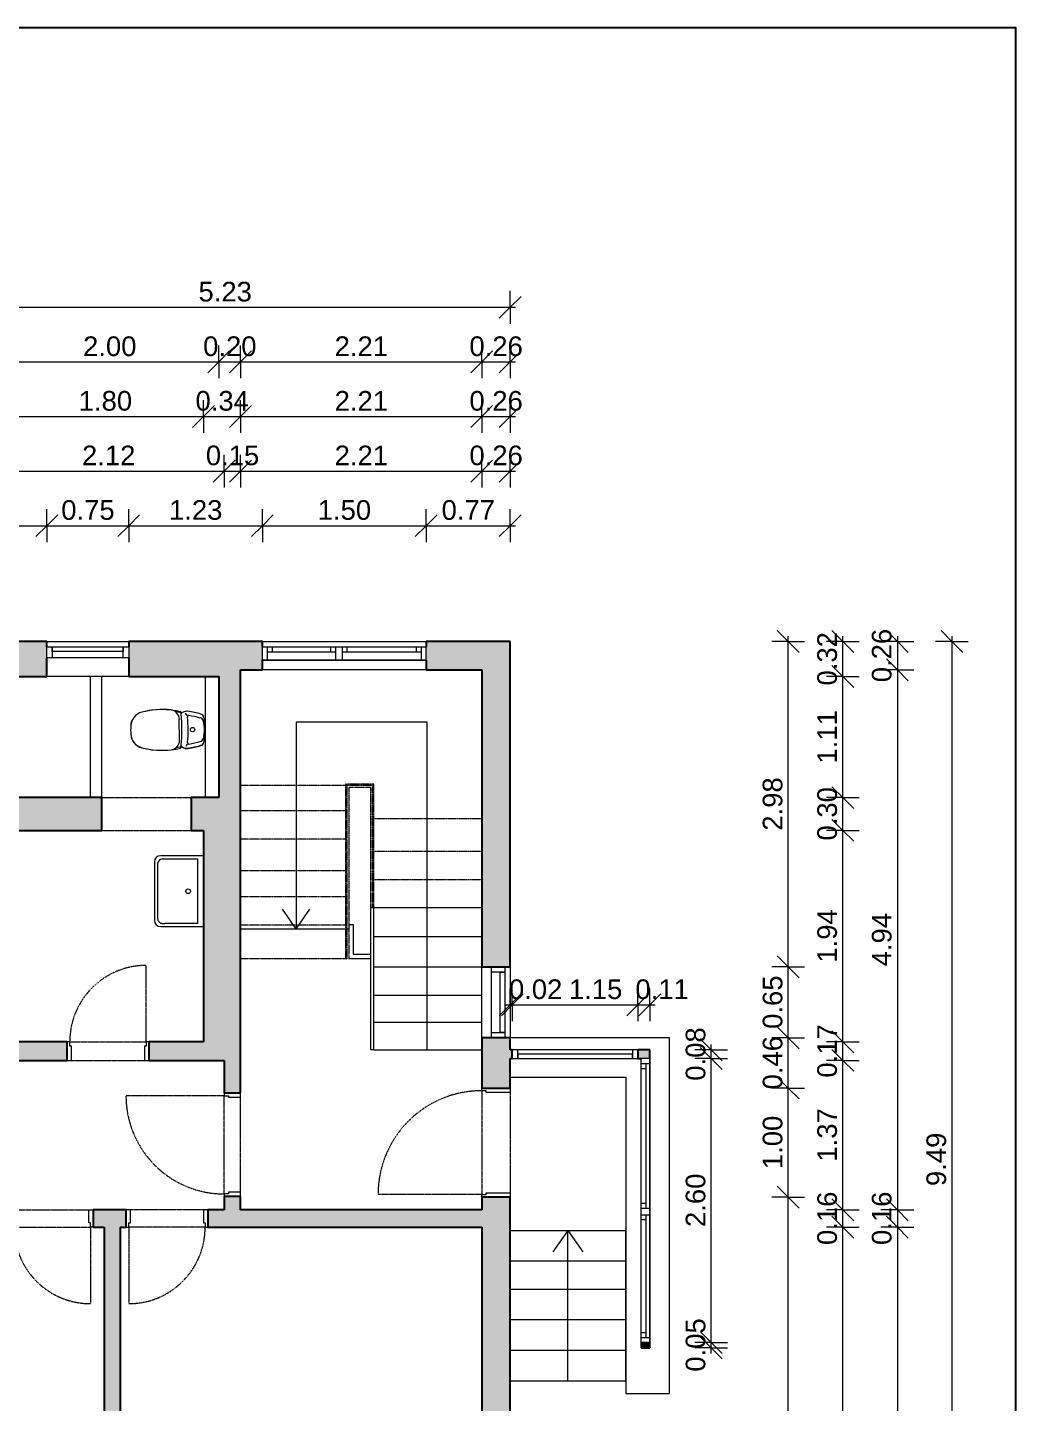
# Model space of a CAD drawing. Header units: metres. Extents: x -21 to 15208, y -63 to 7094.
# Drawn here: x 3757 to 4662, y 1728 to 2988 of the extents above; entities that cross this region are included whole.
import ezdxf

# ---------------------------------------------------------------- set-up
doc = ezdxf.new("R2010")
doc.units = ezdxf.units.M
doc.header["$LTSCALE"] = 50
for name, pattern in [('Dash 1_5', [0.0012, 0.0006, -0.0006]), ('Dash dot', [0.005, 0.002, -0.0015, 0, -0.0015]), ('Overhead', [0.003969, 0.002381, -0.001587])]:
    doc.linetypes.add(name, pattern=pattern)
for name, color, linetype, lineweight in [('A-ANNO-DIMS', 250, 'Continuous', 5), ('A-DETL', 250, 'Continuous', 9), ('A-DETL-THIN', 250, 'Continuous', 9), ('A-DOOR-FRAM', 250, 'Continuous', 9), ('A-FLOR-HRAL', 250, 'Continuous', 9), ('A-FLOR-HRAL-MBND', 250, 'Overhead', 9), ('A-GLAZ', 250, 'Continuous', 9), ('I-WALL', 250, 'Continuous', 9), ('P-SANR-FIXT', 250, 'Continuous', 9), ('S-STRS', 250, 'Continuous', 9), ('S-STRS-MBND', 250, 'Overhead', 9)]:
    doc.layers.add(name, color=color, linetype=linetype, lineweight=lineweight)
doc.layers.add('A-WALL-PATT', color=7, linetype='Continuous', lineweight=9, true_color=0x3c424d)
doc.layers.add('ADS_Flächen', color=82, linetype='Continuous', plot=False)
doc.styles.add('Arial_1', font='arial.ttf')

# ---------------------------------------------------------------- blocks, each defined once
blk = doc.blocks.new('025_E-Window Two Panel - 1550-8082770-02 Erdgeschoss')
at = {"layer": 'A-GLAZ'}
for p, q in [((-75, 8), (75, 8)), ((-75, -4), (-75, 8)), ((-75, 8), (75, 8)), ((-70.5, 8), (-70.5, -4)), ((-70.5, 3.5), (-8, 3.5)), ((-66, 8), (-66, 3.5)), ((-66, 8), (-12.5, 8)), ((-66, 3.5), (-12.5, 3.5)), ((-12.5, 8), (-12.5, 3.5)), ((-8, 8), (-8, -4)), ((-2, 8), (-2, -4)), ((-2, 3.5), (70.5, 3.5)), ((1.5, 8), (65, 8)), ((2.5, 8), (2.5, 3.5)), ((2.5, 3.5), (66, 3.5)), ((66, 8), (66, 3.5)), ((70.5, 8), (70.5, -4)), ((75, -4), (75, 8)), ((75, -4), (-75, -4)), ((-75, -4), (75, -4))]:
    blk.add_line(p, q, dxfattribs=at)
blk = doc.blocks.new('A_Fixed - 650-8084025-02 Erdgeschoss')
at = {"layer": 'A-GLAZ', "lineweight": 13}
for p, q in [((-52.8, 4), (-47.8, 4)), ((-47.8, 4), (-47.8, -8)), ((-47.8, 4), (7.2, 4)), ((7.2, 4), (12.2, 4)), ((7.2, -8), (7.2, 4)), ((-47.8, -8), (-52.8, -8)), ((-47.8, -4), (7.2, -4)), ((-47.8, -8), (-47.8, -4)), ((7.2, -8), (-47.8, -8)), ((7.2, -4), (7.2, -8)), ((12.2, -8), (7.2, -8))]:
    blk.add_line(p, q, dxfattribs=at)
blk = doc.blocks.new('A-Wash-basin - 400x600 2-6847758-02 Erdgeschoss')
at = {"layer": 'P-SANR-FIXT'}
for p, q in [((-32.5, 0), (-32.5, -39.2)), ((32.5, -39.2), (32.5, 0)), ((29.5, -5), (-29.5, -5)), ((-29.5, -37.7), (-29.5, -5)), ((29.5, -5), (29.5, -35.3)), ((29.5, -37.7), (29.5, -35.3)), ((-26.7, -45), (26.7, -45)), ((-25.2, -42), (25.2, -42))]:
    blk.add_line(p, q, dxfattribs=at)
blk.add_circle((0, -14), 2.15, dxfattribs=at)
for centre, radius, start, end in [((-25.2, -37.7), 4.28, 180, 270), ((25.2, -37.7), 4.28, 270, 0), ((-26.7, -39.2), 5.78, 180, 270), ((26.7, -39.2), 5.78, 270, 360)]:
    blk.add_arc(centre, radius, start, end, dxfattribs=at)
blk = doc.blocks.new('A-Toilet-Floor Ifo - A-Toilet-Floor Ifo-6430603-02 Erdgeschoss')
at = {"layer": 'P-SANR-FIXT'}
for p, q in [((-10.8, -5), (10.2, -5)), ((-0.1, -5), (-0.3, -5)), ((-17, -23.3), (-16.1, -26)), ((-17, -23.3), (-16.1, -26)), ((-13.4, -21.5), (-15.5, -22.8)), ((13, -21.3), (15.1, -22.6)), ((13, -21.3), (15.1, -22.6)), ((15.6, -25.8), (16.6, -23.1)), ((15.7, -26.2), (16.8, -23.2)), ((-15.7, -26.6), (-16.6, -31.9)), ((9.3, -28.5), (-9.8, -28.6)), ((15.3, -26.5), (16.2, -31.7))]:
    blk.add_line(p, q, dxfattribs=at)
blk.add_circle((-0.4, -16.5), 2, dxfattribs=at)
for centre, radius, start, end in [((70.3, -33.6), 88.4, 163.7578, 171.6673), ((70.3, -33.6), 88.4, 163.7578, 171.6673), ((-11, -9.7), 3.62, 100.8651, 168.0131), ((-11, -9.7), 3.62, 100.8651, 168.0131), ((82.1, -34.9), 96.5, 164.7668, 171.1494), ((0, -66.7), 61.7, 90.2681, 100.8651), ((0, -66.7), 61.7, 90.2681, 100.8651), ((-7.7, -9.9), 3.35, 104.4695, 172.6371), ((-0.2, -39.1), 33.5, 76.0583, 104.4695), ((0, -66.7), 61.7, 79.549, 90.2681), ((0, -66.7), 61.7, 79.6626, 90.2681), ((7.1, -9.9), 3.35, 7.8906, 76.0583), ((-82.4, -35.6), 96.5, 9.3783, 15.7609), ((10.4, -9.6), 3.62, 12.5146, 79.6626), ((10.7, -9.6), 3.62, 12.2507, 82.4295), ((-70.7, -34.3), 88.4, 8.8604, 16.7699), ((-70.5, -34), 88.4, 8.5966, 16.5061), ((-12.5, -21.8), 4.72, 167.4119, 197.4582), ((-12.5, -21.8), 4.72, 167.4119, 197.4582), ((-12.2, -20.2), 1.06, 171.1494, 292.0965), ((0.2, -132), 111.5, 84.2628, 96.2528), ((11.7, -20.1), 1.06, 248.4312, 9.3783), ((12, -21.7), 4.72, 343.0695, 13.1158), ((12.3, -21.8), 4.72, 342.8057, 12.8519), ((51.6, -44.2), 70.4, 173.5784, 195.4372), ((51.7, -44.4), 70.4, 165.874, 195.1734), ((-9.7, -37.3), 8.75, 90.2639, 173.5784), ((0, -162), 135.8, 96.299, 97.0173), ((-14.7, -25.7), 1.39, 192.5664, 261.9924), ((-14.7, -25.7), 1.39, 192.5664, 276.325), ((0.4, -162), 135.8, 84.2027, 96.325), ((9.4, -37.2), 8.75, 6.9493, 90.2639), ((14.3, -25.5), 1.39, 264.2027, 347.9613), ((14.5, -25.6), 1.39, 263.9388, 334.1569), ((0, -162), 135.8, 82.9827, 83.9388), ((-51.8, -44.7), 70.4, 345.0905, 6.9493), ((-51.7, -44.4), 70.4, 344.8266, 14.126), ((-3.2, -59.7), 13.5, 193.7897, 266.8248), ((-3.2, -59.7), 13.5, 194.0536, 267.0887), ((3.1, -59.6), 13.5, 273.439, 346.4741), ((3.2, -59.7), 13.5, 273.1752, 346.2103), ((0, -2.8), 70.4, 266.8248, 273.1752), ((-0.3, -2.8), 70.4, 267.0887, 273.439)]:
    blk.add_arc(centre, radius, start, end, dxfattribs=at)
blk = doc.blocks.new('A_Fixed - 750-8085052-02 Erdgeschoss')
at = {"layer": 'A-GLAZ', "lineweight": 13}
for p, q in [((-52.8, -1), (-47.8, -1)), ((-52.8, -11), (-52.8, -1)), ((-47.8, -11), (-52.8, -11)), ((-47.8, -1), (-47.8, -11)), ((-47.8, -1), (17.2, -1)), ((-47.8, -7), (17.2, -7)), ((-47.8, -11), (-47.8, -7)), ((17.2, -11), (-47.8, -11)), ((17.2, -1), (22.2, -1)), ((17.2, -11), (17.2, -1)), ((17.2, -7), (17.2, -11)), ((22.2, -11), (17.2, -11)), ((22.2, -1), (22.2, -11))]:
    blk.add_line(p, q, dxfattribs=at)
blk = doc.blocks.new('025_E-Window Two Panel - 2600 3-8088181-02 Erdgeschoss')
at = {"layer": 'A-GLAZ'}
for p, q in [((-130, 4), (130, 4)), ((-130, -4), (-130, 4)), ((-130, 4), (130, 4)), ((-125.5, 4), (-125.5, -4)), ((-121, 4), (-121, -0.5)), ((-121, 4), (-17.5, 4)), ((-17.5, 4), (-17.5, -0.5)), ((-13, 4), (-13, -4)), ((-7, 4), (-7, -4)), ((-3.5, 4), (120, 4)), ((-2.5, 4), (-2.5, -0.5)), ((121, 4), (121, -0.5)), ((125.5, 4), (125.5, -4)), ((130, -4), (130, 4)), ((130, -4), (-130, -4)), ((-130, -4), (130, -4)), ((-125.5, -0.5), (-13, -0.5)), ((-121, -0.5), (-17.5, -0.5)), ((-7, -0.5), (125.5, -0.5)), ((-2.5, -0.5), (121, -0.5))]:
    blk.add_line(p, q, dxfattribs=at)
blk = doc.blocks.new('A_Fixed - 1050111-8088382-02 Erdgeschoss')
at = {"layer": 'A-GLAZ', "lineweight": 13}
for p, q in [((-47.8, 4), (-52.8, 4)), ((-47.8, -4), (-47.8, 4)), ((57.2, 4), (-47.8, 4)), ((-47.8, 4), (-47.8, 0)), ((-47.8, 0), (57.2, 0)), ((62.2, 4), (57.2, 4)), ((57.2, 4), (57.2, -4)), ((57.2, 0), (57.2, 4)), ((-52.8, -4), (-47.8, -4)), ((-47.8, -4), (57.2, -4)), ((57.2, -4), (62.2, -4))]:
    blk.add_line(p, q, dxfattribs=at)
blk = doc.blocks.new('A-wallopening - 910x2100-8084466-02 Erdgeschoss')
at = {"layer": 'A-DETL', "linetype": 'Dash 1_5'}
for p, q in [((-34.3, 15), (47.7, 15)), ((-34.3, -15), (47.7, -15))]:
    blk.add_line(p, q, dxfattribs=at)

msp = doc.modelspace()

# ---------------------------------------------------------------- hatches: boundary and pattern name
at = {"layer": 'A-WALL-PATT'}
h = msp.add_hatch(color=256, dxfattribs=at)
h.paths.add_polyline_path([(3849.492, 2393.3052), (3941.992, 2393.3052), (3941.992, 2425.3052), (3849.492, 2425.3052), (3849.492, 2410.3052)])
h.paths.add_polyline_path([(3733.992, 2393.3052), (3774.492, 2393.3052), (3774.492, 2425.3052), (3676.492, 2425.3052), (3676.492, 2393.3052), (3731.992, 2393.3052)])
h = msp.add_hatch(color=256, dxfattribs=at)
h.paths.add_polyline_path([(4142.3095, 2399.3052), (4172.992, 2399.3052), (4172.992, 2425.3052), (4121.992, 2425.3052), (4121.992, 2399.3052)])
h.paths.add_polyline_path([(3941.992, 2399.3052), (3971.992, 2399.3052), (3971.992, 2425.3052), (3941.992, 2425.3052)])
h = msp.add_hatch(color=256, dxfattribs=at)
h.paths.add_polyline_path([(4172.992, 1503.3052), (4198.992, 1503.3052), (4198.992, 1916.3265), (4172.992, 1916.3265), (4172.992, 1888.8265)])
h.paths.add_polyline_path([(4198.992, 2016.3265), (4198.992, 2062.3052), (4172.992, 2062.3052), (4172.992, 2016.3265)])
h.paths.add_polyline_path([(4172.992, 2127.3052), (4198.992, 2127.3052), (4198.992, 2425.3052), (4172.992, 2425.3052), (4172.992, 2399.3052)])
for points in [[(3951.992, 2282.3052), (3951.992, 2399.3052), (3941.992, 2399.3052), (3941.992, 2393.3052), (3931.992, 2393.3052), (3931.992, 2282.3052)], [(3951.992, 2050.1298), (3951.992, 2252.3052), (3917.992, 2252.3052), (3917.992, 2050.1298), (3936.992, 2050.1298)], [(3827.1081, 1503.3052), (3842.1081, 1503.3052), (3842.1081, 1888.8265), (3827.1081, 1888.8265)], [(4318.992, 1778.3052), (4326.992, 1778.3052), (4326.992, 1783.3052), (4318.992, 1783.3052)]]:
    msp.add_hatch(color=256, dxfattribs=at).paths.add_polyline_path(points)
h = msp.add_hatch(color=256, dxfattribs=at)
h.paths.add_polyline_path([(3951.992, 2252.3052), (3951.992, 2282.3052), (3906.8875, 2282.3052), (3906.8875, 2252.3052), (3917.992, 2252.3052)])
h.paths.add_polyline_path([(3522.492, 2252.3052), (3824.8875, 2252.3052), (3824.8875, 2282.3052), (3522.492, 2282.3052)])
h.paths.add_polyline_path([(3141.4247, 2252.3052), (3410.492, 2252.3052), (3410.492, 2282.3052), (3141.4247, 2282.3052)])
h.paths.add_polyline_path([(2863.4247, 2252.3052), (3044.4247, 2252.3052), (3044.4247, 2282.3052), (2863.4247, 2282.3052)])
h = msp.add_hatch(color=256, dxfattribs=at)
h.paths.add_polyline_path([(3936.992, 2041.6298), (3936.992, 2050.1298), (3917.992, 2050.1298), (3917.992, 2058.6298), (3867.992, 2058.6298), (3867.992, 2041.6298)])
h.paths.add_polyline_path([(3724.9877, 2041.6298), (3792.992, 2041.6298), (3792.992, 2058.6298), (3737.9877, 2058.6298), (3737.9877, 2050.1298), (3724.9877, 2050.1298)])
h = msp.add_hatch(color=256, dxfattribs=at)
h.paths.add_polyline_path([(3936.992, 1904.8265), (3951.992, 1904.8265), (3951.992, 1916.8265), (3936.992, 1916.8265)])
h.paths.add_polyline_path([(3936.992, 2011.8265), (3951.992, 2011.8265), (3951.992, 2050.1298), (3936.992, 2050.1298), (3936.992, 2041.6298)])
h = msp.add_hatch(color=256, dxfattribs=at)
h.paths.add_polyline_path([(4198.992, 2043.3052), (4200.992, 2043.3052), (4200.992, 2051.3052), (4198.992, 2051.3052)])
h.paths.add_polyline_path([(4315.992, 2043.3052), (4326.992, 2043.3052), (4326.992, 2051.3052), (4315.992, 2051.3052)])
h = msp.add_hatch(color=256, dxfattribs=at)
h.paths.add_polyline_path([(4172.992, 1888.8265), (4172.992, 1904.8265), (3922.05, 1904.8265), (3922.05, 1888.8265), (4142.3095, 1888.8265)])
h.paths.add_polyline_path([(3707.9877, 1888.8265), (3707.9877, 1904.8265), (3691.992, 1904.8265), (3691.992, 1888.8265)])
h.paths.add_polyline_path([(3724.9877, 1888.8265), (3741.992, 1888.8265), (3741.992, 1904.8265), (3724.9877, 1904.8265)])
h.paths.add_polyline_path([(3816.992, 1888.8265), (3847.05, 1888.8265), (3847.05, 1904.8265), (3816.992, 1904.8265)])

# ---------------------------------------------------------------- linework, layer by layer
at = {"layer": 'A-ANNO-DIMS', "lineweight": 9}
for p, q in [((4198.992, 2731.4129), (4198.992, 2746.4129)), ((4198.992, 2731.4129), (4208.992, 2741.4129)), ((3676.492, 2731.4129), (4203.992, 2731.4129)), ((4198.992, 2731.4129), (4188.992, 2721.4129)), ((4198.992, 2731.4129), (4198.992, 2716.4129)), ((3931.992, 2681.4129), (3931.992, 2696.4129)), ((3931.992, 2681.4129), (3931.992, 2696.4129)), ((3951.992, 2681.4129), (3951.992, 2696.4129)), ((3951.992, 2681.4129), (3951.992, 2696.4129)), ((4172.992, 2681.4129), (4172.992, 2696.4129)), ((4172.992, 2681.4129), (4172.992, 2696.4129)), ((4198.992, 2681.4129), (4198.992, 2696.4129)), ((3931.992, 2681.4129), (3941.992, 2691.4129)), ((3931.992, 2681.4129), (3941.992, 2691.4129)), ((3951.992, 2681.4129), (3961.992, 2691.4129)), ((3951.992, 2681.4129), (3961.992, 2691.4129)), ((4172.992, 2681.4129), (4182.992, 2691.4129)), ((4172.992, 2681.4129), (4182.992, 2691.4129)), ((4198.992, 2681.4129), (4208.992, 2691.4129)), ((3731.992, 2681.4129), (3931.992, 2681.4129)), ((3931.992, 2681.4129), (3921.992, 2671.4129)), ((3931.992, 2681.4129), (3921.992, 2671.4129)), ((3931.992, 2681.4129), (3931.992, 2666.4129)), ((3931.992, 2681.4129), (3951.992, 2681.4129)), ((3931.992, 2681.4129), (3931.992, 2666.4129)), ((3951.992, 2681.4129), (3941.992, 2671.4129)), ((3951.992, 2681.4129), (3941.992, 2671.4129)), ((3951.992, 2681.4129), (3951.992, 2666.4129)), ((3951.992, 2681.4129), (4172.992, 2681.4129)), ((3951.992, 2681.4129), (3951.992, 2666.4129)), ((4172.992, 2681.4129), (4162.992, 2671.4129)), ((4172.992, 2681.4129), (4162.992, 2671.4129)), ((4172.992, 2681.4129), (4172.992, 2666.4129)), ((4172.992, 2681.4129), (4203.992, 2681.4129)), ((4172.992, 2681.4129), (4172.992, 2666.4129)), ((4198.992, 2681.4129), (4188.992, 2671.4129)), ((4198.992, 2681.4129), (4198.992, 2666.4129)), ((3917.992, 2631.4129), (3917.992, 2646.4129)), ((3917.992, 2631.4129), (3917.992, 2646.4129)), ((3951.992, 2631.4129), (3951.992, 2646.4129)), ((3951.992, 2631.4129), (3951.992, 2646.4129)), ((4172.992, 2631.4129), (4172.992, 2646.4129)), ((4172.992, 2631.4129), (4172.992, 2646.4129)), ((4198.992, 2631.4129), (4198.992, 2646.4129)), ((3917.992, 2631.4129), (3927.992, 2641.4129)), ((3917.992, 2631.4129), (3927.992, 2641.4129)), ((3951.992, 2631.4129), (3961.992, 2641.4129)), ((3951.992, 2631.4129), (3961.992, 2641.4129)), ((4172.992, 2631.4129), (4182.992, 2641.4129)), ((4172.992, 2631.4129), (4182.992, 2641.4129)), ((4198.992, 2631.4129), (4208.992, 2641.4129)), ((3737.9877, 2631.4129), (3917.992, 2631.4129)), ((3917.992, 2631.4129), (3907.992, 2621.4129)), ((3917.992, 2631.4129), (3907.992, 2621.4129)), ((3917.992, 2631.4129), (3917.992, 2616.4129)), ((3917.992, 2631.4129), (3951.992, 2631.4129)), ((3917.992, 2631.4129), (3917.992, 2616.4129)), ((3951.992, 2631.4129), (3941.992, 2621.4129)), ((3951.992, 2631.4129), (3941.992, 2621.4129)), ((3951.992, 2631.4129), (3951.992, 2616.4129)), ((3951.992, 2631.4129), (4172.992, 2631.4129)), ((3951.992, 2631.4129), (3951.992, 2616.4129)), ((4172.992, 2631.4129), (4162.992, 2621.4129)), ((4172.992, 2631.4129), (4162.992, 2621.4129)), ((4172.992, 2631.4129), (4172.992, 2616.4129)), ((4172.992, 2631.4129), (4203.992, 2631.4129)), ((4172.992, 2631.4129), (4172.992, 2616.4129)), ((4198.992, 2631.4129), (4188.992, 2621.4129)), ((4198.992, 2631.4129), (4198.992, 2616.4129)), ((3936.992, 2581.4129), (3936.992, 2596.4129)), ((3936.992, 2581.4129), (3936.992, 2596.4129)), ((3951.992, 2581.4129), (3951.992, 2596.4129)), ((3951.992, 2581.4129), (3951.992, 2596.4129)), ((4172.992, 2581.4129), (4172.992, 2596.4129)), ((4172.992, 2581.4129), (4172.992, 2596.4129)), ((4198.992, 2581.4129), (4198.992, 2596.4129)), ((3936.992, 2581.4129), (3946.992, 2591.4129)), ((3936.992, 2581.4129), (3946.992, 2591.4129)), ((3951.992, 2581.4129), (3961.992, 2591.4129)), ((3951.992, 2581.4129), (3961.992, 2591.4129)), ((4172.992, 2581.4129), (4182.992, 2591.4129)), ((4172.992, 2581.4129), (4182.992, 2591.4129)), ((4198.992, 2581.4129), (4208.992, 2591.4129)), ((3724.9877, 2581.4129), (3936.992, 2581.4129)), ((3936.992, 2581.4129), (3926.992, 2571.4129)), ((3936.992, 2581.4129), (3926.992, 2571.4129)), ((3936.992, 2581.4129), (3936.992, 2566.4129)), ((3936.992, 2581.4129), (3951.992, 2581.4129)), ((3936.992, 2581.4129), (3936.992, 2566.4129)), ((3951.992, 2581.4129), (3941.992, 2571.4129)), ((3951.992, 2581.4129), (3941.992, 2571.4129)), ((3951.992, 2581.4129), (3951.992, 2566.4129)), ((3951.992, 2581.4129), (4172.992, 2581.4129)), ((3951.992, 2581.4129), (3951.992, 2566.4129)), ((4172.992, 2581.4129), (4162.992, 2571.4129)), ((4172.992, 2581.4129), (4162.992, 2571.4129)), ((4172.992, 2581.4129), (4172.992, 2566.4129)), ((4172.992, 2581.4129), (4203.992, 2581.4129)), ((4172.992, 2581.4129), (4172.992, 2566.4129)), ((4198.992, 2581.4129), (4188.992, 2571.4129)), ((4198.992, 2581.4129), (4198.992, 2566.4129)), ((3774.492, 2531.4129), (3774.492, 2546.4129)), ((3774.492, 2531.4129), (3774.492, 2546.4129)), ((3849.492, 2531.4129), (3849.492, 2546.4129)), ((3849.492, 2531.4129), (3849.492, 2546.4129)), ((3971.992, 2531.4129), (3971.992, 2546.4129)), ((3971.992, 2531.4129), (3971.992, 2546.4129)), ((4121.992, 2531.4129), (4121.992, 2546.4129)), ((4121.992, 2531.4129), (4121.992, 2546.4129)), ((4198.992, 2531.4129), (4198.992, 2546.4129)), ((3774.492, 2531.4129), (3784.492, 2541.4129)), ((3774.492, 2531.4129), (3784.492, 2541.4129)), ((3849.492, 2531.4129), (3859.492, 2541.4129)), ((3849.492, 2531.4129), (3859.492, 2541.4129)), ((3971.992, 2531.4129), (3981.992, 2541.4129)), ((3971.992, 2531.4129), (3981.992, 2541.4129)), ((4121.992, 2531.4129), (4131.992, 2541.4129)), ((4121.992, 2531.4129), (4131.992, 2541.4129)), ((4198.992, 2531.4129), (4208.992, 2541.4129)), ((3676.492, 2531.4129), (3774.492, 2531.4129)), ((3774.492, 2531.4129), (3764.492, 2521.4129)), ((3774.492, 2531.4129), (3764.492, 2521.4129)), ((3774.492, 2531.4129), (3774.492, 2516.4129)), ((3774.492, 2531.4129), (3849.492, 2531.4129)), ((3774.492, 2531.4129), (3774.492, 2516.4129)), ((3849.492, 2531.4129), (3839.492, 2521.4129)), ((3849.492, 2531.4129), (3839.492, 2521.4129)), ((3849.492, 2531.4129), (3849.492, 2516.4129)), ((3849.492, 2531.4129), (3971.992, 2531.4129)), ((3849.492, 2531.4129), (3849.492, 2516.4129)), ((3971.992, 2531.4129), (3961.992, 2521.4129)), ((3971.992, 2531.4129), (3961.992, 2521.4129)), ((3971.992, 2531.4129), (3971.992, 2516.4129)), ((3971.992, 2531.4129), (4121.992, 2531.4129)), ((3971.992, 2531.4129), (3971.992, 2516.4129)), ((4121.992, 2531.4129), (4111.992, 2521.4129)), ((4121.992, 2531.4129), (4111.992, 2521.4129)), ((4121.992, 2531.4129), (4121.992, 2516.4129)), ((4121.992, 2531.4129), (4203.992, 2531.4129)), ((4121.992, 2531.4129), (4121.992, 2516.4129)), ((4198.992, 2531.4129), (4188.992, 2521.4129)), ((4198.992, 2531.4129), (4198.992, 2516.4129)), ((4453.801, 2425.3052), (4443.801, 2435.3052)), ((4503.801, 2425.3052), (4493.801, 2435.3052)), ((4553.801, 2425.3052), (4543.801, 2435.3052)), ((4603.801, 2425.3052), (4593.801, 2435.3052)), ((4453.801, 2425.3052), (4438.801, 2425.3052)), ((4453.801, 2127.3052), (4453.801, 2430.3052)), ((4453.801, 2425.3052), (4463.801, 2415.3052)), ((4453.801, 2425.3052), (4468.801, 2425.3052)), ((4503.801, 2425.3052), (4488.801, 2425.3052)), ((4503.801, 2393.3052), (4503.801, 2430.3052)), ((4503.801, 2425.3052), (4513.801, 2415.3052)), ((4503.801, 2425.3052), (4518.801, 2425.3052)), ((4553.801, 2425.3052), (4538.801, 2425.3052)), ((4553.801, 2430.3052), (4553.801, 2399.3052)), ((4553.801, 2425.3052), (4563.801, 2415.3052)), ((4553.801, 2425.3052), (4568.801, 2425.3052)), ((4603.801, 2425.3052), (4588.801, 2425.3052)), ((4603.801, 2430.3052), (4603.801, 1471.3052)), ((4603.801, 2425.3052), (4613.801, 2415.3052)), ((4603.801, 2425.3052), (4618.801, 2425.3052)), ((4553.801, 2399.3052), (4543.801, 2409.3052)), ((4553.801, 2399.3052), (4543.801, 2409.3052)), ((4503.801, 2393.3052), (4488.801, 2393.3052)), ((4503.801, 2393.3052), (4488.801, 2393.3052)), ((4503.801, 2393.3052), (4493.801, 2403.3052)), ((4503.801, 2393.3052), (4493.801, 2403.3052)), ((4503.801, 2282.3052), (4503.801, 2393.3052)), ((4503.801, 2393.3052), (4513.801, 2383.3052)), ((4503.801, 2393.3052), (4518.801, 2393.3052)), ((4503.801, 2393.3052), (4513.801, 2383.3052)), ((4503.801, 2393.3052), (4518.801, 2393.3052)), ((4553.801, 2399.3052), (4538.801, 2399.3052)), ((4553.801, 2399.3052), (4538.801, 2399.3052)), ((4553.801, 2399.3052), (4563.801, 2389.3052)), ((4553.801, 2399.3052), (4568.801, 2399.3052)), ((4553.801, 2399.3052), (4553.801, 1904.8265)), ((4553.801, 2399.3052), (4563.801, 2389.3052)), ((4553.801, 2399.3052), (4568.801, 2399.3052)), ((4503.801, 2282.3052), (4493.801, 2292.3052)), ((4503.801, 2282.3052), (4493.801, 2292.3052)), ((4503.801, 2282.3052), (4488.801, 2282.3052)), ((4503.801, 2282.3052), (4488.801, 2282.3052)), ((4503.801, 2252.3052), (4503.801, 2282.3052)), ((4503.801, 2282.3052), (4513.801, 2272.3052)), ((4503.801, 2282.3052), (4518.801, 2282.3052)), ((4503.801, 2282.3052), (4513.801, 2272.3052)), ((4503.801, 2282.3052), (4518.801, 2282.3052)), ((4503.801, 2252.3052), (4493.801, 2262.3052)), ((4503.801, 2252.3052), (4493.801, 2262.3052)), ((4503.801, 2252.3052), (4488.801, 2252.3052)), ((4503.801, 2252.3052), (4488.801, 2252.3052)), ((4503.801, 2058.6298), (4503.801, 2252.3052)), ((4503.801, 2252.3052), (4513.801, 2242.3052)), ((4503.801, 2252.3052), (4518.801, 2252.3052)), ((4503.801, 2252.3052), (4513.801, 2242.3052)), ((4503.801, 2252.3052), (4518.801, 2252.3052)), ((4453.801, 2127.3052), (4443.801, 2137.3052)), ((4453.801, 2127.3052), (4443.801, 2137.3052)), ((4453.801, 2127.3052), (4438.801, 2127.3052)), ((4453.801, 2127.3052), (4438.801, 2127.3052)), ((4453.801, 2062.3052), (4453.801, 2127.3052)), ((4453.801, 2127.3052), (4463.801, 2117.3052)), ((4453.801, 2127.3052), (4468.801, 2127.3052)), ((4453.801, 2127.3052), (4463.801, 2117.3052)), ((4453.801, 2127.3052), (4468.801, 2127.3052)), ((4198.992, 2092.4716), (4198.992, 2107.4716)), ((4200.992, 2092.4716), (4200.992, 2107.4716)), ((4200.992, 2092.4716), (4200.992, 2107.4716)), ((4315.992, 2092.4716), (4315.992, 2107.4716)), ((4315.992, 2092.4716), (4315.992, 2107.4716)), ((4326.992, 2092.4716), (4326.992, 2107.4716)), ((4198.992, 2092.4716), (4188.992, 2082.4716)), ((4200.992, 2092.4716), (4190.992, 2082.4716)), ((4200.992, 2092.4716), (4190.992, 2082.4716)), ((4193.992, 2092.4716), (4200.992, 2092.4716)), ((4198.992, 2092.4716), (4208.992, 2102.4716)), ((4198.992, 2092.4716), (4198.992, 2077.4716)), ((4200.992, 2092.4716), (4210.992, 2102.4716)), ((4200.992, 2092.4716), (4210.992, 2102.4716)), ((4200.992, 2092.4716), (4200.992, 2077.4716)), ((4200.992, 2092.4716), (4315.992, 2092.4716)), ((4200.992, 2092.4716), (4200.992, 2077.4716)), ((4315.992, 2092.4716), (4305.992, 2082.4716)), ((4315.992, 2092.4716), (4305.992, 2082.4716)), ((4315.992, 2092.4716), (4325.992, 2102.4716)), ((4315.992, 2092.4716), (4325.992, 2102.4716)), ((4315.992, 2092.4716), (4315.992, 2077.4716)), ((4315.992, 2092.4716), (4331.992, 2092.4716)), ((4315.992, 2092.4716), (4315.992, 2077.4716)), ((4326.992, 2092.4716), (4316.992, 2082.4716)), ((4326.992, 2092.4716), (4336.992, 2102.4716)), ((4326.992, 2092.4716), (4326.992, 2077.4716)), ((4453.801, 2062.3052), (4443.801, 2072.3052)), ((4453.801, 2062.3052), (4443.801, 2072.3052)), ((4503.801, 2058.6298), (4493.801, 2068.6298)), ((4503.801, 2058.6298), (4493.801, 2068.6298)), ((4383.2214, 2051.3052), (4373.2214, 2061.3052)), ((4383.2214, 2043.3052), (4373.2214, 2053.3052)), ((4383.2214, 2043.3052), (4373.2214, 2053.3052)), ((4383.2214, 2043.3052), (4383.2214, 2056.3052)), ((4453.801, 2062.3052), (4438.801, 2062.3052)), ((4453.801, 2062.3052), (4438.801, 2062.3052)), ((4453.801, 2016.3265), (4453.801, 2062.3052)), ((4453.801, 2062.3052), (4463.801, 2052.3052)), ((4453.801, 2062.3052), (4468.801, 2062.3052)), ((4453.801, 2062.3052), (4463.801, 2052.3052)), ((4453.801, 2062.3052), (4468.801, 2062.3052)), ((4503.801, 2058.6298), (4488.801, 2058.6298)), ((4503.801, 2058.6298), (4488.801, 2058.6298)), ((4503.801, 2041.6298), (4503.801, 2058.6298)), ((4503.801, 2058.6298), (4513.801, 2048.6298)), ((4503.801, 2058.6298), (4518.801, 2058.6298)), ((4503.801, 2058.6298), (4513.801, 2048.6298)), ((4503.801, 2058.6298), (4518.801, 2058.6298)), ((4383.2214, 2051.3052), (4368.2214, 2051.3052)), ((4383.2214, 2043.3052), (4368.2214, 2043.3052)), ((4383.2214, 2043.3052), (4368.2214, 2043.3052)), ((4383.2214, 2051.3052), (4393.2214, 2041.3052)), ((4383.2214, 2051.3052), (4398.2214, 2051.3052)), ((4383.2214, 1783.3052), (4383.2214, 2043.3052)), ((4383.2214, 2043.3052), (4393.2214, 2033.3052)), ((4383.2214, 2043.3052), (4398.2214, 2043.3052)), ((4383.2214, 2043.3052), (4393.2214, 2033.3052)), ((4383.2214, 2043.3052), (4398.2214, 2043.3052)), ((4503.801, 2041.6298), (4488.801, 2041.6298)), ((4503.801, 2041.6298), (4488.801, 2041.6298)), ((4503.801, 2041.6298), (4493.801, 2051.6298)), ((4503.801, 2041.6298), (4493.801, 2051.6298)), ((4503.801, 1904.8265), (4503.801, 2041.6298)), ((4503.801, 2041.6298), (4513.801, 2031.6298)), ((4503.801, 2041.6298), (4518.801, 2041.6298)), ((4503.801, 2041.6298), (4513.801, 2031.6298)), ((4503.801, 2041.6298), (4518.801, 2041.6298)), ((4453.801, 2016.3265), (4438.801, 2016.3265)), ((4453.801, 2016.3265), (4438.801, 2016.3265)), ((4453.801, 2016.3265), (4443.801, 2026.3265)), ((4453.801, 2016.3265), (4443.801, 2026.3265)), ((4453.801, 1916.3265), (4453.801, 2016.3265)), ((4453.801, 2016.3265), (4463.801, 2006.3265)), ((4453.801, 2016.3265), (4468.801, 2016.3265)), ((4453.801, 2016.3265), (4463.801, 2006.3265)), ((4453.801, 2016.3265), (4468.801, 2016.3265)), ((4453.801, 1916.3265), (4438.801, 1916.3265)), ((4453.801, 1916.3265), (4438.801, 1916.3265)), ((4453.801, 1916.3265), (4443.801, 1926.3265)), ((4453.801, 1916.3265), (4443.801, 1926.3265)), ((4453.801, 1471.3052), (4453.801, 1916.3265)), ((4453.801, 1916.3265), (4463.801, 1906.3265)), ((4453.801, 1916.3265), (4468.801, 1916.3265)), ((4453.801, 1916.3265), (4463.801, 1906.3265)), ((4453.801, 1916.3265), (4468.801, 1916.3265)), ((4503.801, 1904.8265), (4493.801, 1914.8265)), ((4503.801, 1904.8265), (4493.801, 1914.8265)), ((4553.801, 1904.8265), (4543.801, 1914.8265)), ((4553.801, 1904.8265), (4543.801, 1914.8265)), ((4503.801, 1904.8265), (4488.801, 1904.8265)), ((4503.801, 1904.8265), (4488.801, 1904.8265)), ((4503.801, 1888.8265), (4503.801, 1904.8265)), ((4503.801, 1904.8265), (4513.801, 1894.8265)), ((4503.801, 1904.8265), (4518.801, 1904.8265)), ((4503.801, 1904.8265), (4513.801, 1894.8265)), ((4503.801, 1904.8265), (4518.801, 1904.8265)), ((4553.801, 1904.8265), (4538.801, 1904.8265)), ((4553.801, 1904.8265), (4538.801, 1904.8265)), ((4553.801, 1904.8265), (4563.801, 1894.8265)), ((4553.801, 1904.8265), (4568.801, 1904.8265)), ((4553.801, 1904.8265), (4553.801, 1888.8265)), ((4553.801, 1904.8265), (4563.801, 1894.8265)), ((4553.801, 1904.8265), (4568.801, 1904.8265)), ((4503.801, 1888.8265), (4493.801, 1898.8265)), ((4503.801, 1888.8265), (4493.801, 1898.8265)), ((4553.801, 1888.8265), (4543.801, 1898.8265)), ((4553.801, 1888.8265), (4543.801, 1898.8265)), ((4503.801, 1888.8265), (4488.801, 1888.8265)), ((4503.801, 1888.8265), (4488.801, 1888.8265)), ((4503.801, 1503.3052), (4503.801, 1888.8265)), ((4503.801, 1888.8265), (4513.801, 1878.8265)), ((4503.801, 1888.8265), (4518.801, 1888.8265)), ((4503.801, 1888.8265), (4513.801, 1878.8265)), ((4503.801, 1888.8265), (4518.801, 1888.8265)), ((4553.801, 1888.8265), (4538.801, 1888.8265)), ((4553.801, 1888.8265), (4538.801, 1888.8265)), ((4553.801, 1888.8265), (4563.801, 1878.8265)), ((4553.801, 1888.8265), (4568.801, 1888.8265)), ((4553.801, 1888.8265), (4553.801, 1503.3052)), ((4553.801, 1888.8265), (4563.801, 1878.8265)), ((4553.801, 1888.8265), (4568.801, 1888.8265)), ((4383.2214, 1783.3052), (4373.2214, 1793.3052)), ((4383.2214, 1783.3052), (4373.2214, 1793.3052)), ((4383.2214, 1783.3052), (4368.2214, 1783.3052)), ((4383.2214, 1783.3052), (4368.2214, 1783.3052)), ((4383.2214, 1778.3052), (4368.2214, 1778.3052)), ((4383.2214, 1778.3052), (4373.2214, 1788.3052)), ((4383.2214, 1773.3052), (4383.2214, 1783.3052)), ((4383.2214, 1783.3052), (4393.2214, 1773.3052)), ((4383.2214, 1783.3052), (4398.2214, 1783.3052)), ((4383.2214, 1783.3052), (4393.2214, 1773.3052)), ((4383.2214, 1783.3052), (4398.2214, 1783.3052)), ((4383.2214, 1778.3052), (4393.2214, 1768.3052)), ((4383.2214, 1778.3052), (4398.2214, 1778.3052))]:
    msp.add_line(p, q, dxfattribs=at)
at = {"layer": 'A-DETL', "linetype": 'Dash dot'}
for p, q in [((3865.492, 2058.6298), (3865.492, 2128.6298)), ((3936.992, 2009.3265), (3846.992, 2009.3265)), ((4172.992, 1918.8265), (4077.992, 1918.8265)), ((3814.492, 1888.8265), (3814.492, 1818.8265)), ((3849.55, 1888.8265), (3849.55, 1818.8265))]:
    msp.add_line(p, q, dxfattribs=at)
at = {"layer": 'A-DETL', "linetype": 'Dash 1_5'}
for p, q in [((3795.492, 2058.6298), (3865.492, 2058.6298)), ((3796.992, 2041.6298), (3863.992, 2041.6298)), ((3936.992, 1919.3265), (3936.992, 2009.3265)), ((3951.992, 1920.8265), (3951.992, 2007.8265)), ((4172.992, 2013.8265), (4172.992, 1918.8265)), ((4198.992, 2012.3265), (4198.992, 1920.3265)), ((3745.992, 1904.8265), (3812.992, 1904.8265)), ((3918.05, 1904.8265), (3851.05, 1904.8265)), ((3744.492, 1888.8265), (3814.492, 1888.8265)), ((3919.55, 1888.8265), (3849.55, 1888.8265))]:
    msp.add_line(p, q, dxfattribs=at)
at = {"layer": 'A-DETL', "linetype": 'Dash dot'}
for centre, radius, start, end in [((3865.492, 2058.6298), 70, 90, 180), ((3936.992, 2009.3265), 90, 180, 270), ((4172.992, 1918.8265), 95, 90, 180), ((3814.492, 1888.8265), 70, 180, 270), ((3849.55, 1888.8265), 70, 270, 0)]:
    msp.add_arc(centre, radius, start, end, dxfattribs=at)
at = {"layer": 'A-DETL-THIN'}
for p, q in [((3919.992, 2282.3052), (3919.992, 2393.3052)), ((4122.992, 2351.3052), (4002.992, 2351.3052)), ((4002.992, 2351.3052), (4002.992, 2162.0867)), ((4122.992, 2051.3052), (4122.992, 2351.3052)), ((4002.992, 2162.0867), (3990.3733, 2180.1081)), ((4002.992, 2162.0867), (4015.6107, 2180.1081)), ((4172.992, 2181.2523), (4072.992, 2181.2523)), ((3951.992, 2162.0867), (4051.2586, 2162.0867)), ((4051.2586, 2166.0867), (4055.2586, 2166.0867)), ((4055.2586, 2166.0867), (4055.2586, 2139.0867)), ((4074.2232, 2155.2523), (4172.992, 2155.2523)), ((4051.2586, 2135.0867), (4071.2586, 2135.0867)), ((4055.2586, 2139.0867), (4071.2586, 2139.0867)), ((4074.2232, 2127.2523), (4172.992, 2127.2523)), ((4074.2232, 2101.2523), (4172.992, 2101.2523)), ((4074.2232, 2076.6298), (4172.992, 2076.6298)), ((4344.992, 2062.3052), (4198.992, 2062.3052)), ((4344.992, 1736.5961), (4344.992, 2062.3052)), ((4074.2232, 2051.3052), (4172.992, 2051.3052)), ((4198.992, 2026.3052), (4304.992, 2026.3052)), ((4304.992, 2026.3052), (4304.992, 1736.5961)), ((4198.992, 1885.9236), (4304.992, 1885.9236)), ((4251.992, 1885.9236), (4238.2261, 1866.2639)), ((4251.992, 1748.23), (4251.992, 1885.9236)), ((4251.992, 1885.9236), (4265.7578, 1866.2639)), ((4198.992, 1857.9236), (4304.992, 1857.9236)), ((4198.992, 1831.9428), (4304.992, 1831.9428)), ((4198.992, 1804.23), (4304.992, 1804.23)), ((4198.992, 1776.23), (4304.992, 1776.23)), ((4198.992, 1748.23), (4304.992, 1748.23)), ((4304.992, 1736.5961), (4344.992, 1736.5961))]:
    msp.add_line(p, q, dxfattribs=at)
at = {"layer": 'A-DOOR-FRAM'}
for p, q in [((3795.492, 2058.6298), (3792.992, 2058.6298)), ((3792.992, 2058.6298), (3792.992, 2041.6298)), ((3795.492, 2054.6298), (3795.492, 2058.6298)), ((3796.992, 2054.6298), (3795.492, 2054.6298)), ((3796.992, 2041.6298), (3796.992, 2054.6298)), ((3865.492, 2054.6298), (3863.992, 2054.6298)), ((3863.992, 2054.6298), (3863.992, 2041.6298)), ((3867.992, 2058.6298), (3865.492, 2058.6298)), ((3865.492, 2058.6298), (3865.492, 2054.6298)), ((3867.992, 2041.6298), (3867.992, 2058.6298)), ((3792.992, 2041.6298), (3796.992, 2041.6298)), ((3863.992, 2041.6298), (3867.992, 2041.6298)), ((4172.992, 2016.3265), (4198.992, 2016.3265)), ((4172.992, 2013.8265), (4172.992, 2016.3265)), ((4198.992, 2016.3265), (4198.992, 2012.3265)), ((3936.992, 2011.8265), (3936.992, 2009.3265)), ((3951.992, 2011.8265), (3936.992, 2011.8265)), ((3936.992, 2009.3265), (3940.992, 2009.3265)), ((3940.992, 2009.3265), (3940.992, 2007.8265)), ((3940.992, 2007.8265), (3951.992, 2007.8265)), ((3951.992, 2007.8265), (3951.992, 2011.8265)), ((4176.992, 2013.8265), (4172.992, 2013.8265)), ((4176.992, 2012.3265), (4176.992, 2013.8265)), ((4198.992, 2012.3265), (4176.992, 2012.3265)), ((3936.992, 1919.3265), (3936.992, 1916.8265)), ((3940.992, 1919.3265), (3936.992, 1919.3265)), ((3936.992, 1916.8265), (3951.992, 1916.8265)), ((3951.992, 1920.8265), (3940.992, 1920.8265)), ((3940.992, 1920.8265), (3940.992, 1919.3265)), ((3951.992, 1916.8265), (3951.992, 1920.8265)), ((4172.992, 1918.8265), (4176.992, 1918.8265)), ((4172.992, 1916.3265), (4172.992, 1918.8265)), ((4198.992, 1916.3265), (4172.992, 1916.3265)), ((4176.992, 1920.3265), (4198.992, 1920.3265)), ((4176.992, 1918.8265), (4176.992, 1920.3265)), ((4198.992, 1920.3265), (4198.992, 1916.3265)), ((3812.992, 1904.8265), (3816.992, 1904.8265)), ((3812.992, 1892.8265), (3812.992, 1904.8265)), ((3816.992, 1904.8265), (3816.992, 1888.8265)), ((3851.05, 1904.8265), (3847.05, 1904.8265)), ((3847.05, 1904.8265), (3847.05, 1888.8265)), ((3851.05, 1892.8265), (3851.05, 1904.8265)), ((3922.05, 1904.8265), (3918.05, 1904.8265)), ((3918.05, 1904.8265), (3918.05, 1892.8265)), ((3922.05, 1888.8265), (3922.05, 1904.8265)), ((3814.492, 1892.8265), (3812.992, 1892.8265)), ((3814.492, 1888.8265), (3814.492, 1892.8265)), ((3849.55, 1888.8265), (3849.55, 1892.8265)), ((3849.55, 1892.8265), (3851.05, 1892.8265)), ((3918.05, 1892.8265), (3919.55, 1892.8265)), ((3919.55, 1892.8265), (3919.55, 1888.8265)), ((3816.992, 1888.8265), (3814.492, 1888.8265)), ((3847.05, 1888.8265), (3849.55, 1888.8265)), ((3919.55, 1888.8265), (3922.05, 1888.8265))]:
    msp.add_line(p, q, dxfattribs=at)
at = {"layer": 'A-FLOR-HRAL'}
for p, q in [((4072.992, 2181.2523), (4071.2232, 2181.2523)), ((4072.992, 2181.2523), (4071.2232, 2181.2523)), ((4071.2232, 2051.3052), (4071.2232, 2181.2523)), ((4074.2232, 2181.2523), (4072.992, 2181.2523)), ((4074.2232, 2181.2523), (4072.992, 2181.2523)), ((4074.2232, 2051.3052), (4074.2232, 2181.2523)), ((4074.2232, 2051.3052), (4071.2232, 2051.3052))]:
    msp.add_line(p, q, dxfattribs=at)
at = {"layer": 'A-FLOR-HRAL-MBND'}
for p, q in [((4048.2586, 2294.6739), (4048.2586, 2134.7346)), ((4074.2232, 2294.6739), (4048.2586, 2294.6739)), ((4048.2586, 2294.6739), (4048.2586, 2134.7346)), ((4074.2232, 2294.6739), (4048.2586, 2294.6739)), ((4074.2232, 2263.2523), (4074.2232, 2294.6739)), ((4074.2232, 2263.2523), (4074.2232, 2294.6739)), ((4051.2586, 2291.6739), (4051.2586, 2134.7346)), ((4071.2232, 2291.6739), (4051.2586, 2291.6739)), ((4051.2586, 2291.6739), (4051.2586, 2134.7346)), ((4071.2232, 2291.6739), (4051.2586, 2291.6739)), ((4071.2232, 2263.2523), (4071.2232, 2291.6739)), ((4071.2232, 2263.2523), (4071.2232, 2291.6739)), ((4071.2232, 2181.2523), (4071.2232, 2263.2523)), ((4071.2232, 2181.2523), (4071.2232, 2263.2523)), ((4074.2232, 2181.2523), (4074.2232, 2263.2523)), ((4074.2232, 2181.2523), (4074.2232, 2263.2523))]:
    msp.add_line(p, q, dxfattribs=at)
at = {"layer": 'ADS_Flächen', "ltscale": 50}
msp.add_lwpolyline([(2292.4555, 2987.7169), (4662.0629, 2987.7169), (4662.0629, 993.2458), (2292.4555, 993.2458)], close=True, dxfattribs=at)
at = {"layer": 'I-WALL', "lineweight": 25}
for p, q in [((3774.492, 2425.3052), (3676.492, 2425.3052)), ((3774.492, 2420.3052), (3774.492, 2425.3052)), ((3971.992, 2425.3052), (3849.492, 2425.3052)), ((3849.492, 2425.3052), (3849.492, 2420.3052)), ((3971.992, 2420.3052), (3971.992, 2425.3052)), ((4198.992, 2425.3052), (4121.992, 2425.3052)), ((4121.992, 2425.3052), (4121.992, 2420.3052)), ((4198.992, 2127.3052), (4198.992, 2425.3052)), ((3774.492, 2393.3052), (3774.492, 2410.3052)), ((3849.492, 2410.3052), (3849.492, 2393.3052)), ((3971.992, 2399.3052), (3971.992, 2408.3052)), ((4121.992, 2408.3052), (4121.992, 2399.3052)), ((3743.992, 2393.3052), (3774.492, 2393.3052)), ((3849.492, 2393.3052), (3931.992, 2393.3052)), ((3931.992, 2393.3052), (3931.992, 2282.3052)), ((3951.992, 2011.8265), (3951.992, 2399.3052)), ((3951.992, 2399.3052), (3971.992, 2399.3052)), ((4121.992, 2399.3052), (4172.992, 2399.3052)), ((4172.992, 2399.3052), (4172.992, 2127.3052)), ((3824.8875, 2282.3052), (3731.992, 2282.3052)), ((3824.8875, 2252.3052), (3824.8875, 2282.3052)), ((3931.992, 2282.3052), (3906.8875, 2282.3052)), ((3906.8875, 2282.3052), (3906.8875, 2252.3052)), ((3737.9877, 2252.3052), (3824.8875, 2252.3052)), ((3906.8875, 2252.3052), (3917.992, 2252.3052)), ((3917.992, 2252.3052), (3917.992, 2058.6298)), ((4172.992, 2127.3052), (4198.992, 2127.3052)), ((3792.992, 2058.6298), (3737.9877, 2058.6298)), ((3792.992, 2041.6298), (3792.992, 2058.6298)), ((3917.992, 2058.6298), (3867.992, 2058.6298)), ((3867.992, 2058.6298), (3867.992, 2041.6298)), ((4172.992, 2062.3052), (4172.992, 2016.3265)), ((4198.992, 2062.3052), (4172.992, 2062.3052)), ((4198.992, 2051.3052), (4198.992, 2062.3052)), ((3724.9877, 2041.6298), (3792.992, 2041.6298)), ((3867.992, 2041.6298), (3936.992, 2041.6298)), ((3936.992, 2041.6298), (3936.992, 2011.8265)), ((4200.992, 2051.3052), (4198.992, 2051.3052)), ((4198.992, 2016.3265), (4198.992, 2043.3052)), ((4198.992, 2043.3052), (4200.992, 2043.3052)), ((4200.992, 2043.3052), (4200.992, 2051.3052)), ((4326.992, 2051.3052), (4315.992, 2051.3052)), ((4315.992, 2051.3052), (4315.992, 2043.3052)), ((4315.992, 2043.3052), (4318.992, 2043.3052)), ((4326.992, 2043.3052), (4326.992, 2051.3052)), ((4172.992, 2016.3265), (4198.992, 2016.3265)), ((3936.992, 2011.8265), (3951.992, 2011.8265)), ((3936.992, 1916.8265), (3936.992, 1904.8265)), ((3951.992, 1916.8265), (3936.992, 1916.8265)), ((3951.992, 1904.8265), (3951.992, 1916.8265)), ((4172.992, 1916.3265), (4172.992, 1904.8265)), ((4198.992, 1916.3265), (4172.992, 1916.3265)), ((4198.992, 1476.3052), (4198.992, 1916.3265)), ((3847.05, 1904.8265), (3816.992, 1904.8265)), ((3816.992, 1904.8265), (3816.992, 1888.8265)), ((3847.05, 1888.8265), (3847.05, 1904.8265)), ((3936.992, 1904.8265), (3922.05, 1904.8265)), ((3922.05, 1904.8265), (3922.05, 1888.8265)), ((4172.992, 1904.8265), (3951.992, 1904.8265)), ((3816.992, 1888.8265), (3827.1081, 1888.8265)), ((3827.1081, 1888.8265), (3827.1081, 1503.3052)), ((3842.1081, 1888.8265), (3847.05, 1888.8265)), ((3842.1081, 1503.3052), (3842.1081, 1888.8265)), ((3922.05, 1888.8265), (4172.992, 1888.8265)), ((4172.992, 1888.8265), (4172.992, 1503.3052)), ((4318.992, 1783.3052), (4318.992, 1778.3052)), ((4318.992, 1778.3052), (4326.992, 1778.3052)), ((4326.992, 1778.3052), (4326.992, 1783.3052))]:
    msp.add_line(p, q, dxfattribs=at)
at = {"layer": 'I-WALL'}
for p, q in [((3774.492, 2425.3052), (3849.492, 2425.3052)), ((3971.992, 2425.3052), (4121.992, 2425.3052)), ((3849.492, 2393.3052), (3774.492, 2393.3052)), ((3814.5897, 2282.3052), (3814.5897, 2393.3052)), ((3824.5897, 2393.3052), (3824.5897, 2282.3052)), ((4121.992, 2399.3052), (3971.992, 2399.3052)), ((4172.992, 2062.3052), (4172.992, 2127.3052)), ((4198.992, 2127.3052), (4198.992, 2062.3052))]:
    msp.add_line(p, q, dxfattribs=at)
at = {"layer": 'S-STRS'}
for p, q in [((4304.992, 1857.9236), (4304.992, 1885.9236)), ((4304.992, 1831.9428), (4304.992, 1857.9236)), ((4304.992, 1804.23), (4304.992, 1831.9428)), ((4304.992, 1776.23), (4304.992, 1804.23)), ((4304.992, 1748.23), (4304.992, 1776.23))]:
    msp.add_line(p, q, dxfattribs=at)
at = {"layer": 'S-STRS-MBND'}
for p, q in [((3951.992, 2399.3052), (3951.992, 2108.7346)), ((4172.992, 2399.3052), (3951.992, 2399.3052)), ((4172.992, 2358.2411), (4172.992, 2399.3052)), ((4049.4897, 2293.4427), (3951.992, 2293.4427)), ((4049.4897, 2293.4427), (4049.4897, 2134.7346)), ((4072.992, 2293.4427), (4049.4897, 2293.4427)), ((4072.992, 2181.2523), (4072.992, 2293.4427)), ((4049.4897, 2270.3052), (3951.992, 2270.3052)), ((4072.992, 2263.2523), (4172.992, 2263.2523)), ((4049.4897, 2244.3052), (3951.992, 2244.3052)), ((4072.992, 2233.2523), (4172.992, 2233.2523)), ((4049.4897, 2215.3275), (3951.992, 2215.3275)), ((4072.992, 2207.2523), (4172.992, 2207.2523)), ((4049.4897, 2191.4723), (3951.992, 2191.4723)), ((4049.4897, 2165.4723), (3951.992, 2165.4723)), ((4049.4897, 2134.7346), (3951.992, 2134.7346))]:
    msp.add_line(p, q, dxfattribs=at)

# ---------------------------------------------------------------- block references
at = {"layer": 'A-DETL', "linetype": 'Dash 1_5'}
msp.add_blockref('A-wallopening - 910x2100-8084466-02 Erdgeschoss', (3859.1453, 2267.3052), dxfattribs=at)
at = {"layer": 'A-GLAZ'}
for name, p, rotation in [('A_Fixed - 750-8085052-02 Erdgeschoss', (3796.692, 2409.3052), 180), ('A_Fixed - 650-8084025-02 Erdgeschoss', (4185.992, 2115.1052), 89.99999999999991), ('A_Fixed - 1050111-8088382-02 Erdgeschoss', (4263.192, 2047.3052), 180), ('025_E-Window Two Panel - 2600 3-8088181-02 Erdgeschoss', (4322.992, 1913.3052), 89.99999999999993)]:
    msp.add_blockref(name, p, dxfattribs=dict(at, rotation=rotation))
msp.add_blockref('025_E-Window Two Panel - 1550-8082770-02 Erdgeschoss', (4046.992, 2412.3052), dxfattribs=at)
at = {"layer": 'P-SANR-FIXT'}
for name, p, rotation in [('A-Toilet-Floor Ifo - A-Toilet-Floor Ifo-6430603-02 Erdgeschoss', (3924.4897, 2344.2427), 269.9999999999997), ('A-Wash-basin - 400x600 2-6847758-02 Erdgeschoss', (3917.992, 2196.6298), 269.9999999999995)]:
    msp.add_blockref(name, p, dxfattribs=dict(at, rotation=rotation))

# ---------------------------------------------------------------- texts
at = {"layer": 'A-ANNO-DIMS', "lineweight": 9, "char_height": 18, "width": 58.314888, "attachment_point": 1, "line_spacing_factor": 0.941778, "style": 'Arial_1'}
for s, insert in [('5.23', (3913.4441, 2754.781)), ('2.00', (3807.6941, 2704.781)), ('0.20', (3917.6941, 2704.781)), ('2.21', (4038.1941, 2704.781)), ('0.26', (4161.6941, 2704.781)), ('1.80', (3803.6919, 2654.781)), ('0.34', (3910.6941, 2654.781)), ('2.21', (4038.1941, 2654.781)), ('0.26', (4161.6941, 2654.781)), ('2.12', (3806.6919, 2604.781)), ('0.15', (3920.1941, 2604.781)), ('2.21', (4038.1941, 2604.781)), ('0.26', (4161.6941, 2604.781)), ('0.75', (3787.6941, 2554.781)), ('1.23', (3886.4441, 2554.781)), ('1.50', (4022.6941, 2554.781)), ('0.77', (4136.1941, 2554.781)), ('0.02', (4197.9127, 2115.8397)), ('0.11', (4313.7883, 2115.8397)), ('1.15', (4252.8573, 2115.8397))]:
    msp.add_mtext(s, dxfattribs=dict(at, insert=insert))
at = {"layer": 'A-ANNO-DIMS', "lineweight": 9, "char_height": 18, "width": 58.314888, "attachment_point": 1, "rotation": 90, "line_spacing_factor": 0.941778, "style": 'Arial_1'}
for s, insert in [('0.32', (4480.4329, 2385.0074)), ('0.26', (4530.4329, 2388.0074)), ('1.11', (4480.4329, 2313.5074)), ('2.98', (4430.4329, 2252.0074)), ('0.30', (4480.4329, 2243.0074)), ('1.94', (4480.4329, 2131.1696)), ('4.94', (4530.4329, 2127.768)), ('0.65', (4430.4329, 2070.5074)), ('0.08', (4359.8533, 2023.0074)), ('0.17', (4480.4329, 2025.8319)), ('0.46', (4430.4329, 2015.018)), ('1.00', (4430.4329, 1942.0286)), ('1.37', (4480.4329, 1948.9303)), ('9.49', (4580.4329, 1926.5074)), ('2.60', (4359.8533, 1889.0074)), ('0.16', (4480.4329, 1872.5286)), ('0.16', (4530.4329, 1872.5286)), ('0.05', (4359.8533, 1756.5074))]:
    msp.add_mtext(s, dxfattribs=dict(at, insert=insert))

doc.saveas('drawing.dxf')
